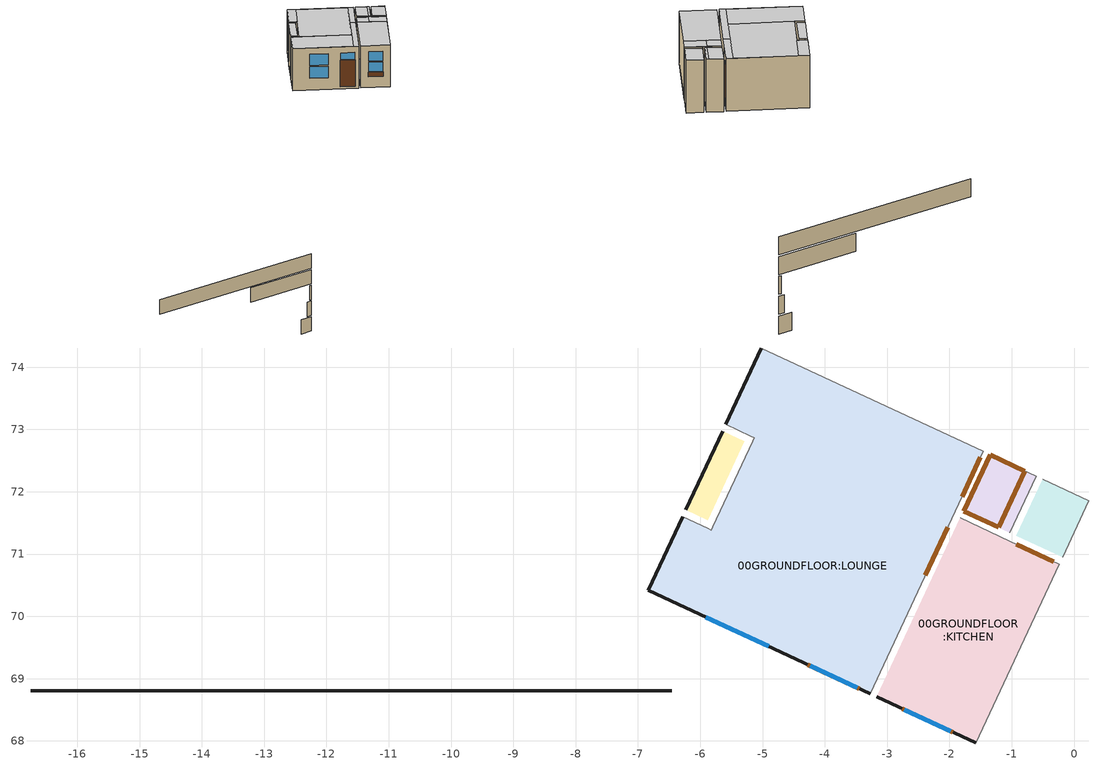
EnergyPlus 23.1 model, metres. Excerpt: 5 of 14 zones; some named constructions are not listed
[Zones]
00GROUNDFLOOR:LOUNGE
 floor ground (LSI Suspended ground): -6.37,70.2 -6.83,70.42 -6.28,71.6 -5.82,71.39 z0.58; -3.27,68.76 -6.37,70.2 -5.13,72.87 -2.03,71.42 z0.58; -2.03,71.42 -5.59,73.08 -5.02,74.31 -1.46,72.65 z0.58
 wall outside (LSI Solid brick wall): -5.02,74.31 -5.59,73.08 / -6.28,71.6 -6.83,70.42 z0.58:3.52
 wall outside (LSI 17BG Solid brick wall IWI): -6.83,70.42 -3.27,68.76 z0.58:3.52
 wall outside (LinearBridgingConstruction): -6.45,68.81 -16.75,68.81 z-11.1:-10.1
 wall to 00GROUNDFLOOR:KITCHEN (13mm plasterboard on 50*100mm studs at 400 centres): -3.27,68.76 -1.91,71.68 z0.58:3.52
 wall to 00GROUNDFLOOR:STAIRSUP (13mm plasterboard on 50*100mm studs at 400 centres): -1.91,71.68 -1.46,72.65 z0.58:3.52
 wall adiabatic (13mm plasterboard on 50*100mm studs at 400 centres): -1.46,72.65 -5.02,74.31 z0.58:3.52
 wall to 00GROUNDFLOOR:CHIMNEY (115mm single leaf brick (plastered both sides)): -5.59,73.08 -5.19,72.89 -5.13,72.87 -5.16,72.81 -5.8,71.44 -5.82,71.39 -5.88,71.41 -6.28,71.6 z0.58:3.52
 window (17BG glazing - 1001): -5.91,69.99 -4.9,69.52 z1.4:2.21; -5.91,69.99 -4.9,69.52 z2.29:3.09; -4.23,69.21 -3.48,68.86 z2.62:3.09
 door inside (Solid hardwood door (normally hung)): -2.39,70.66 -2.03,71.43 / -1.8,71.92 -1.5,72.55 z0.91:2.91
 door (RdSAP UPVC door): -4.27,69.22 -3.45,68.84 z0.73:2.58
 ceiling to 01FIRSTFLOOR:BEDROOM1 (Intermediate timber floor_Reversed): -5.59,73.08 -5.13,72.87 -4.56,74.09 -5.02,74.31 z3.52; -5.82,71.39 -3.02,70.08 -1.75,72.79 -4.56,74.09 z3.52; -6.83,70.42 -3.57,68.9 -3.02,70.08 -6.28,71.6 z3.52
 ceiling to 01FIRSTFLOOR:BATHROOM (Intermediate timber floor_Reversed): -3.57,68.9 -3.27,68.76 -2.16,71.13 -2.46,71.27 z3.52
 ceiling to 01FIRSTFLOOR:STAIRSDOWN (Intermediate timber floor_Reversed): -2.46,71.27 -2.16,71.13 -1.46,72.65 -1.75,72.79 z3.52
00GROUNDFLOOR:KITCHEN
 floor ground (LSI Suspended cellar): -1.57,67.97 -3.16,68.71 -1.82,71.58 -0.24,70.84 z0.58
 wall outside (LSI 17BG Solid brick wall IWI): -3.16,68.71 -1.57,67.97 z0.58:3.52
 wall outside (LinearBridgingConstruction): -6.45,68.81 -10.57,68.81 z-12.2:-11.2
 wall adiabatic (13mm plasterboard on 50*100mm studs at 400 centres): -1.57,67.97 -0.24,70.84 z0.58:3.52
 wall to 00GROUNDFLOOR:STAIRSDOWN (13mm plasterboard on 50*100mm studs at 400 centres): -0.24,70.84 -1.03,71.21 z0.58:3.52
 wall to 00GROUNDFLOOR:STAIRSUP (13mm plasterboard on 50*100mm studs at 400 centres): -1.03,71.21 -1.82,71.58 z0.58:3.52
 window (17BG glazing - 1001): -2.73,68.5 -1.98,68.16 z2.43:3.09; -2.73,68.5 -1.98,68.16 z1.69:2.35
 door inside (Solid hardwood door (normally hung)): -0.33,70.88 -0.92,71.16 z0.91:2.71
 door (RdSAP UPVC door): -2.76,68.52 -1.95,68.14 z1.35:1.65
 ceiling to 01FIRSTFLOOR:BATHROOM (Intermediate timber floor_Reversed): -3.16,68.71 -1.57,67.97 -0.47,70.34 -2.06,71.08 z3.52
 ceiling to 01FIRSTFLOOR:STAIRSDOWN (Intermediate timber floor_Reversed): -2.06,71.08 -1.44,70.79 -1.21,71.29 -1.82,71.58 z3.52
 ceiling to 01FIRSTFLOOR:STAIRSUP (Intermediate timber floor_Reversed): -1.44,70.79 -0.47,70.34 -0.24,70.84 -1.21,71.29 z3.52
00GROUNDFLOOR:STAIRSUP
 floor ground (LSI Suspended cellar): -1.03,71.34 -1.77,71.69 -1.35,72.6 -0.61,72.25 z0.58
 wall outside (LinearBridgingConstruction): -6.45,68.81 -6.59,68.81 z-13.3:-12.3
 wall to 00GROUNDFLOOR:STAIRSDOWN (13mm plasterboard on 50*100mm studs at 400 centres): -1.03,71.34 -0.61,72.25 z0.58:3.52
 wall adiabatic (13mm plasterboard on 50*100mm studs at 400 centres): -0.61,72.25 -1.35,72.6 z0.58:3.52
 door inside (IRTSurface): -1.77,71.69 -1.21,71.43 -0.79,72.33 -1.35,72.59 z3.52
 ceiling to 01FIRSTFLOOR:STAIRSDOWN (Intermediate timber floor_Reversed): -1.77,71.69 -1.15,71.4 -0.73,72.31 -1.35,72.6 z3.52
 ceiling to 01FIRSTFLOOR:STAIRSUP (Intermediate timber floor_Reversed): -1.15,71.4 -1.03,71.34 -0.61,72.25 -0.73,72.31 z3.52
00GROUNDFLOOR:CHIMNEY
 floor ground (LSI Suspended cellar): -5.88,71.55 -6.23,71.71 -5.64,72.97 -5.29,72.81 z0.58
 wall outside (LSI Solid brick wall): -5.64,72.97 -6.23,71.71 z0.58:3.52
 wall outside (LinearBridgingConstruction): -6.45,68.81 -7.15,68.81 z-15.5:-14.5
 ceiling to 01FIRSTFLOOR:CHIMNEY (Intermediate timber floor_Reversed): -6.23,71.71 -5.88,71.55 -5.29,72.81 -5.64,72.97 z3.52
00GROUNDFLOOR:STAIRSDOWN
 floor ground (LSI Suspended cellar): -0.18,70.95 -0.92,71.29 -0.5,72.2 0.24,71.86 z0.58
 wall outside (LinearBridgingConstruction): -6.45,68.81 -6.74,68.81 z-14.4:-13.4
 wall adiabatic (13mm plasterboard on 50*100mm studs at 400 centres): -0.18,70.95 0.24,71.86 -0.5,72.2 z0.58:3.52
 ceiling to 01FIRSTFLOOR:STAIRSUP (Intermediate timber floor_Reversed): -0.92,71.29 -0.18,70.95 0.24,71.86 -0.5,72.2 z3.52
[EnergyManagementSystem:Actuator]
Venting_Opening_Factor_z00GROUNDFLOOR_LOUNGE_Wall_10_0_0_1_0_2_Win: 00GROUNDFLOOR:LOUNGE_Wall_10_0_0_1_0_2_Win; AirFlow Network Window/Door Opening; Venting Opening Factor
Venting_Opening_Factor_z00GROUNDFLOOR_LOUNGE_Wall_10_0_0_2_0_1_Win: 00GROUNDFLOOR:LOUNGE_Wall_10_0_0_2_0_1_Win; AirFlow Network Window/Door Opening; Venting Opening Factor
Venting_Opening_Factor_z00GROUNDFLOOR_LOUNGE_Wall_10_0_0_3_0_0_Win: 00GROUNDFLOOR:LOUNGE_Wall_10_0_0_3_0_0_Win; AirFlow Network Window/Door Opening; Venting Opening Factor
Venting_Opening_Factor_z00GROUNDFLOOR_KITCHEN_Wall_6_0_0_1_0_1_Win: 00GROUNDFLOOR:KITCHEN_Wall_6_0_0_1_0_1_Win; AirFlow Network Window/Door Opening; Venting Opening Factor
Venting_Opening_Factor_z00GROUNDFLOOR_KITCHEN_Wall_6_0_0_2_0_0_Win: 00GROUNDFLOOR:KITCHEN_Wall_6_0_0_2_0_0_Win; AirFlow Network Window/Door Opening; Venting Opening Factor
[Schedule:Compact]
Off 24/7: Any Number, Through: 12/31, For: AllDays, Until: 24:00, 0
Dwell_DomCirculation_Occ: Fraction, Through: 31 Dec, For: Weekdays SummerDesignDay, Until: 07:00, 0, Until: 10:00, 1, Until: 19:00, 0, Until: 23:00, 0.2, Until: 24:00, 0, For: Weekends, Until: 07:00, 0, Until: 23:00, 1, Until: 24:00, 0.3, For: Holidays, Until: 07:00, 0, Until: 23:00, 1, Until: 24:00, 0.3, For: WinterDesignDay AllOtherDays, Until: 24:00, 0
20001: Any Number, Through: 12/31, For: Weekdays Weekends SummerDesignDays, Until: 24:00, 22, For: WinterDesignDays, Until: 24:00, 0, For: AllOtherDays, Until: 24:00, 22
20002: Any Number, Through: 12/31, For: Weekdays Weekends SummerDesignDays, Until: 24:00, 0, For: WinterDesignDays, Until: 24:00, 0, For: AllOtherDays, Until: 24:00, 0
20003: Any Number, Through: 12/31, For: Weekdays Weekends SummerDesignDays, Until: 24:00, 24, For: WinterDesignDays, Until: 24:00, 0, For: AllOtherDays, Until: 24:00, 24
[SCHEDULE:COMPACT]
TM59_Kitchen_Occ: Fraction, Through: 31 Dec, For: WinterDesignDay, Until: 24:00, 0, For: AllOtherDays, Until: 09:00, 0, Until: 22:00, 0.25, Until: 24:00, 0
TM59_Living_Occ: Fraction, Through: 31 Dec, For: WinterDesignDay, Until: 24:00, 0, For: AllOtherDays, Until: 09:00, 0, Until: 22:00, 0.75, Until: 24:00, 0
TM59_IntOpen: Fraction, Through: 31 Dec, For: AllDays, Until: 07:00, 0, Until: 22:00, 1, Until: 24:00, 0
[AirflowNetwork:MultiZone:Surface:Crack] Reference crack conditions=Reference Crack Conditions
Name | Crack | Flow coeff (kg/s @ 1Pa) | Flow exponent
 | 00GROUNDFLOOR:LOUNGE_Ceiling_1_0_0 | .001371 | .7
 | 00GROUNDFLOOR:LOUNGE_Ceiling_1_0_1 | .0184913 | .7
 | 00GROUNDFLOOR:LOUNGE_Ceiling_1_0_2 | .0093873 | .7
 | 00GROUNDFLOOR:LOUNGE_Ceiling_1_1_0 | .0017125 | .7
 | 00GROUNDFLOOR:LOUNGE_Ceiling_1_2_0 | .0010922 | .7
 | 00GROUNDFLOOR:LOUNGE_Partition_2_0_0 | .0388841 | .75
 | 00GROUNDFLOOR:LOUNGE_Partition_3_0_0 | .0086078 | .75
 | 00GROUNDFLOOR:LOUNGE_Wall_5_0_0 | .000795 | .7
 | 00GROUNDFLOOR:LOUNGE_Partition_6_0_0 | .0065517 | .75
 | 00GROUNDFLOOR:LOUNGE_Partition_6_0_1 | .0008808 | .75
 | 00GROUNDFLOOR:LOUNGE_Partition_7_0_0 | .0222209 | .75
 | 00GROUNDFLOOR:LOUNGE_Partition_7_0_1 | .0008808 | .75
 | 00GROUNDFLOOR:LOUNGE_Partition_7_0_2 | .0008808 | .75
 | 00GROUNDFLOOR:LOUNGE_Partition_8_0_0 | .0065517 | .75
 | 00GROUNDFLOOR:LOUNGE_Partition_8_0_1 | .0008808 | .75
 | 00GROUNDFLOOR:LOUNGE_Wall_9_0_0 | .0007654 | .7
 | 00GROUNDFLOOR:LOUNGE_Wall_10_0_0 | .0015343 | .7
 | 00GROUNDFLOOR:KITCHEN_Ceiling_1_0_0 | .0091867 | .7
 | 00GROUNDFLOOR:KITCHEN_Ceiling_1_1_0 | .0007485 | .7
 | 00GROUNDFLOOR:KITCHEN_Ceiling_1_2_0 | .0011723 | .7
 | 00GROUNDFLOOR:KITCHEN_Partition_3_0_0 | .0069284 | .75
 | 00GROUNDFLOOR:KITCHEN_Partition_4_0_0 | .0128684 | .75
 | 00GROUNDFLOOR:KITCHEN_Wall_6_0_0 | .000759 | .7
 | 00GROUNDFLOOR:STAIRSUP_Ceiling_1_0_0 | .0001336 | .7
 | 00GROUNDFLOOR:STAIRSUP_Ceiling_1_1_0 | .0002677 | .7
 | 00GROUNDFLOOR:STAIRSUP_Partition_2_0_0 | .014727 | .75
 | 00GROUNDFLOOR:STAIRSDOWN_Ceiling_1_0_0 | .0016384 | .7
 | 00GROUNDFLOOR:CHIMNEY_Ceiling_1_1_0 | .0010768 | .7
 | 00GROUNDFLOOR:CHIMNEY_Wall_4_0_0 | .0008184 | .7
[AirflowNetwork:MultiZone:Zone] Ventilation Control Mode=Temperature
Name | Vent Temperature Schedule | Venting Availability Schedule
00GROUNDFLOOR:LOUNGE | 20001 | TM59_Living_Occ
00GROUNDFLOOR:KITCHEN | 20001 | TM59_Kitchen_Occ
00GROUNDFLOOR:STAIRSUP; 00GROUNDFLOOR:STAIRSDOWN | 20001 | Dwell_DomCirculation_Occ
00GROUNDFLOOR:CHIMNEY | 20003 | 20002
[AirflowNetwork:MultiZone:Surface]
00GROUNDFLOOR:LOUNGE_Ceiling_1_0_0: Leakage Component=00GROUNDFLOOR:LOUNGE_Ceiling_1_0_0; Crack Actual Value (dimensionless)=1
00GROUNDFLOOR:LOUNGE_Ceiling_1_0_1: Leakage Component=00GROUNDFLOOR:LOUNGE_Ceiling_1_0_1; Crack Actual Value (dimensionless)=1
00GROUNDFLOOR:LOUNGE_Ceiling_1_0_2: Leakage Component=00GROUNDFLOOR:LOUNGE_Ceiling_1_0_2; Crack Actual Value (dimensionless)=1
00GROUNDFLOOR:LOUNGE_Ceiling_1_1_0: Leakage Component=00GROUNDFLOOR:LOUNGE_Ceiling_1_1_0; Crack Actual Value (dimensionless)=1
00GROUNDFLOOR:LOUNGE_Ceiling_1_2_0: Leakage Component=00GROUNDFLOOR:LOUNGE_Ceiling_1_2_0; Crack Actual Value (dimensionless)=1
00GROUNDFLOOR:LOUNGE_Partition_2_0_0: Leakage Component=00GROUNDFLOOR:LOUNGE_Partition_2_0_0; Crack Actual Value (dimensionless)=1
00GROUNDFLOOR:LOUNGE_Partition_2_0_0_0_0_0_Door: Leakage Component=00GROUNDFLOOR:LOUNGE_Partition_2_0_0_0_0_0_Door; Crack Actual Value or Window Open Factor for Ventilation (dimensionless)=1; Ventilation control mode=Constant; Venting Availability Schedule=TM59_IntOpen
00GROUNDFLOOR:LOUNGE_Partition_3_0_0: Leakage Component=00GROUNDFLOOR:LOUNGE_Partition_3_0_0; Crack Actual Value (dimensionless)=1
00GROUNDFLOOR:LOUNGE_Partition_3_0_0_0_0_0_Door: Leakage Component=00GROUNDFLOOR:LOUNGE_Partition_3_0_0_0_0_0_Door; Crack Actual Value or Window Open Factor for Ventilation (dimensionless)=1; Ventilation control mode=Constant; Venting Availability Schedule=TM59_IntOpen
00GROUNDFLOOR:LOUNGE_Wall_5_0_0: Leakage Component=00GROUNDFLOOR:LOUNGE_Wall_5_0_0; Crack Actual Value (dimensionless)=1
00GROUNDFLOOR:LOUNGE_Partition_6_0_0: Leakage Component=00GROUNDFLOOR:LOUNGE_Partition_6_0_0; Crack Actual Value (dimensionless)=1
00GROUNDFLOOR:LOUNGE_Partition_6_0_1: Leakage Component=00GROUNDFLOOR:LOUNGE_Partition_6_0_1; Crack Actual Value (dimensionless)=1
00GROUNDFLOOR:LOUNGE_Partition_7_0_0: Leakage Component=00GROUNDFLOOR:LOUNGE_Partition_7_0_0; Crack Actual Value (dimensionless)=1
00GROUNDFLOOR:LOUNGE_Partition_7_0_1: Leakage Component=00GROUNDFLOOR:LOUNGE_Partition_7_0_1; Crack Actual Value (dimensionless)=1
00GROUNDFLOOR:LOUNGE_Partition_7_0_2: Leakage Component=00GROUNDFLOOR:LOUNGE_Partition_7_0_2; Crack Actual Value (dimensionless)=1
00GROUNDFLOOR:LOUNGE_Partition_8_0_0: Leakage Component=00GROUNDFLOOR:LOUNGE_Partition_8_0_0; Crack Actual Value (dimensionless)=1
00GROUNDFLOOR:LOUNGE_Partition_8_0_1: Leakage Component=00GROUNDFLOOR:LOUNGE_Partition_8_0_1; Crack Actual Value (dimensionless)=1
00GROUNDFLOOR:LOUNGE_Wall_9_0_0: Leakage Component=00GROUNDFLOOR:LOUNGE_Wall_9_0_0; Crack Actual Value (dimensionless)=1
00GROUNDFLOOR:LOUNGE_Wall_10_0_0: Leakage Component=00GROUNDFLOOR:LOUNGE_Wall_10_0_0; Crack Actual Value (dimensionless)=1
00GROUNDFLOOR:LOUNGE_Wall_10_0_0_0_0_3_Door: Leakage Component=00GROUNDFLOOR:LOUNGE_Wall_10_0_0_0_0_3_Door; Crack Actual Value or Window Open Factor for Ventilation (dimensionless)=1; Ventilation control mode=Constant; Venting Availability Schedule=Off 24/7
00GROUNDFLOOR:LOUNGE_Wall_10_0_0_1_0_2_Win: Leakage Component=00GROUNDFLOOR:LOUNGE_Wall_10_0_0_1_0_2_Win; Crack Actual Value or Window Open Factor for Ventilation (dimensionless)=1; Ventilation control mode=Temperature; Venting Availability Schedule=TM59_Living_Occ; Ventilation temp schedule=20001; Limit on multiplier for modulating venting open factor=.01; Lower value on inside/outside temperature difference for modulating the venting open factor=5; Upper value on inside/outside temperature difference for modulating the venting open factor=15
00GROUNDFLOOR:LOUNGE_Wall_10_0_0_2_0_1_Win: Leakage Component=00GROUNDFLOOR:LOUNGE_Wall_10_0_0_2_0_1_Win; Crack Actual Value or Window Open Factor for Ventilation (dimensionless)=1; Ventilation control mode=Temperature; Venting Availability Schedule=TM59_Living_Occ; Ventilation temp schedule=20001; Limit on multiplier for modulating venting open factor=.01; Lower value on inside/outside temperature difference for modulating the venting open factor=5; Upper value on inside/outside temperature difference for modulating the venting open factor=15
00GROUNDFLOOR:LOUNGE_Wall_10_0_0_3_0_0_Win: Leakage Component=00GROUNDFLOOR:LOUNGE_Wall_10_0_0_3_0_0_Win; Crack Actual Value or Window Open Factor for Ventilation (dimensionless)=1; Ventilation control mode=Temperature; Venting Availability Schedule=TM59_Living_Occ; Ventilation temp schedule=20001; Limit on multiplier for modulating venting open factor=.01; Lower value on inside/outside temperature difference for modulating the venting open factor=5; Upper value on inside/outside temperature difference for modulating the venting open factor=15
00GROUNDFLOOR:KITCHEN_Ceiling_1_0_0: Leakage Component=00GROUNDFLOOR:KITCHEN_Ceiling_1_0_0; Crack Actual Value (dimensionless)=1
00GROUNDFLOOR:KITCHEN_Ceiling_1_1_0: Leakage Component=00GROUNDFLOOR:KITCHEN_Ceiling_1_1_0; Crack Actual Value (dimensionless)=1
00GROUNDFLOOR:KITCHEN_Ceiling_1_2_0: Leakage Component=00GROUNDFLOOR:KITCHEN_Ceiling_1_2_0; Crack Actual Value (dimensionless)=1
00GROUNDFLOOR:KITCHEN_Partition_3_0_0: Leakage Component=00GROUNDFLOOR:KITCHEN_Partition_3_0_0; Crack Actual Value (dimensionless)=1
00GROUNDFLOOR:STAIRSDOWN_Partition_5_0_0_0_0_0_Door_10023: Leakage Component=00GROUNDFLOOR:KITCHEN_Partition_3_0_0_0_0_0_Door; Crack Actual Value or Window Open Factor for Ventilation (dimensionless)=1; Ventilation control mode=Constant; Venting Availability Schedule=TM59_IntOpen
00GROUNDFLOOR:KITCHEN_Partition_4_0_0: Leakage Component=00GROUNDFLOOR:KITCHEN_Partition_4_0_0; Crack Actual Value (dimensionless)=1
00GROUNDFLOOR:KITCHEN_Wall_6_0_0: Leakage Component=00GROUNDFLOOR:KITCHEN_Wall_6_0_0; Crack Actual Value (dimensionless)=1
00GROUNDFLOOR:KITCHEN_Wall_6_0_0_1_0_1_Win: Leakage Component=00GROUNDFLOOR:KITCHEN_Wall_6_0_0_1_0_1_Win; Crack Actual Value or Window Open Factor for Ventilation (dimensionless)=1; Ventilation control mode=Temperature; Venting Availability Schedule=TM59_Kitchen_Occ; Ventilation temp schedule=20001; Limit on multiplier for modulating venting open factor=.01; Lower value on inside/outside temperature difference for modulating the venting open factor=5; Upper value on inside/outside temperature difference for modulating the venting open factor=15
00GROUNDFLOOR:KITCHEN_Wall_6_0_0_2_0_0_Win: Leakage Component=00GROUNDFLOOR:KITCHEN_Wall_6_0_0_2_0_0_Win; Crack Actual Value or Window Open Factor for Ventilation (dimensionless)=1; Ventilation control mode=Temperature; Venting Availability Schedule=TM59_Kitchen_Occ; Ventilation temp schedule=20001; Limit on multiplier for modulating venting open factor=.01; Lower value on inside/outside temperature difference for modulating the venting open factor=5; Upper value on inside/outside temperature difference for modulating the venting open factor=15
00GROUNDFLOOR:STAIRSUP_Ceiling_1_0_0: Leakage Component=00GROUNDFLOOR:STAIRSUP_Ceiling_1_0_0; Crack Actual Value (dimensionless)=1
00GROUNDFLOOR:STAIRSUP_Ceiling_1_0_0_0_0_0_Hole: Leakage Component=00GROUNDFLOOR:STAIRSUP_Ceiling_1_0_0_0_0_0_Hole; Crack Actual Value or Window Open Factor for Ventilation (dimensionless)=1; Ventilation control mode=Constant
00GROUNDFLOOR:STAIRSUP_Ceiling_1_1_0: Leakage Component=00GROUNDFLOOR:STAIRSUP_Ceiling_1_1_0; Crack Actual Value (dimensionless)=1
00GROUNDFLOOR:STAIRSUP_Partition_2_0_0: Leakage Component=00GROUNDFLOOR:STAIRSUP_Partition_2_0_0; Crack Actual Value (dimensionless)=1
00GROUNDFLOOR:STAIRSDOWN_Ceiling_1_0_0: Leakage Component=00GROUNDFLOOR:STAIRSDOWN_Ceiling_1_0_0; Crack Actual Value (dimensionless)=1
00GROUNDFLOOR:CHIMNEY_Ceiling_1_1_0: Leakage Component=00GROUNDFLOOR:CHIMNEY_Ceiling_1_1_0; Crack Actual Value (dimensionless)=1
00GROUNDFLOOR:CHIMNEY_Wall_4_0_0: Leakage Component=00GROUNDFLOOR:CHIMNEY_Wall_4_0_0; Crack Actual Value (dimensionless)=1
[AirflowNetwork:MultiZone:Component:DetailedOpening] Type of large vertical opening (LVO)=NonPivoted; Extra crack length for LVO type 1 with multiple openable parts (m)=0; Number of Opening Factor Values=2; Opening factor #1 (dimensionless)=0; Width factor for opening factor #1 (dimensionless)=0; Opening factor #2 (dimensionless)=1; Opening factor #3 (dimensionless)=0; Discharge coefficient for Opening factor #3 (dimensionless)=0; Width factor for Opening factor #3 (dimensionless)=0; Height factor for Opening factor #3 (dimensionless)=0; Start height factor for Opening factor #3 (dimensionless)=0; Opening factor #4 (dimensionless)=0; Discharge coefficient for Opening factor #4 (dimensionless)=0; Width factor for Opening factor #4 (dimensionless)=0; Height factor for Opening factor #4 (dimensionless)=0; Start height factor for Opening factor #4 (dimensionless)=0
Name | Air Mass Flow Coefficient When Window or Door Is Closed (kg/s @ 1Pa per m crack) | Air Mass Flow Exponent When Window or Door Is Closed (dimensionless) | Discharge coefficient for opening factor #1 (dimensionless) | Height factor for opening factor #1 (dimensionless) | Start height factor for opening factor #1 (dimensionless) | Discharge coefficient for Opening factor #2 (dimensionless) | Width factor for Opening factor #2 (dimensionless) | Height factor for Opening factor #2 (dimensionless) | Start height factor for Opening factor #2 (dimensionless)
00GROUNDFLOOR:LOUNGE_Partition_2_0_0_0_0_0_Door; 00GROUNDFLOOR:LOUNGE_Partition_3_0_0_0_0_0_Door; 00GROUNDFLOOR:KITCHEN_Partition_3_0_0_0_0_0_Door | .02 | .6 | .65 | 1 | 0 | .65 | .8 | 1 | 0
00GROUNDFLOOR:LOUNGE_Wall_10_0_0_0_0_3_Door | .0018 | .66 | .65 | 1 | 0 | .65 | 1e-08 | 1 | 0
00GROUNDFLOOR:LOUNGE_Wall_10_0_0_1_0_2_Win | .001 | .6 | 0.65 | .22 | .78 | 0.65 | 1 | .22 | .78
00GROUNDFLOOR:LOUNGE_Wall_10_0_0_2_0_1_Win; 00GROUNDFLOOR:LOUNGE_Wall_10_0_0_3_0_0_Win; 00GROUNDFLOOR:KITCHEN_Wall_6_0_0_1_0_1_Win | .001 | .6 | 0.65 | 1 | 0 | 0.65 | 1e-08 | 1 | 0
00GROUNDFLOOR:KITCHEN_Wall_6_0_0_2_0_0_Win | .001 | .6 | 0.65 | .27 | .73 | 0.65 | 1 | .27 | .73
[AirflowNetwork:MultiZone:ExternalNode]
Name | External Node Height | Wind Pressure Coefficient Values Object
00GROUNDFLOOR:LOUNGE_Wall_5_0_0 | 2.73 | 00GROUNDFLOOR:LOUNGE_Wall_5_0_0
00GROUNDFLOOR:LOUNGE_Wall_9_0_0 | 2.73 | 00GROUNDFLOOR:LOUNGE_Wall_9_0_0
00GROUNDFLOOR:LOUNGE_Wall_10_0_0 | 2.73 | 00GROUNDFLOOR:LOUNGE_Wall_10_0_0
00GROUNDFLOOR:LOUNGE_Wall_10_0_0_0_0_3_Door | 2.21 | 00GROUNDFLOOR:LOUNGE_Wall_10_0_0_0_0_3_Door
00GROUNDFLOOR:LOUNGE_Wall_10_0_0_1_0_2_Win | 2.41 | 00GROUNDFLOOR:LOUNGE_Wall_10_0_0_1_0_2_Win
00GROUNDFLOOR:LOUNGE_Wall_10_0_0_2_0_1_Win | 3.59 | 00GROUNDFLOOR:LOUNGE_Wall_10_0_0_2_0_1_Win
00GROUNDFLOOR:LOUNGE_Wall_10_0_0_3_0_0_Win | 3.81 | 00GROUNDFLOOR:LOUNGE_Wall_10_0_0_3_0_0_Win
00GROUNDFLOOR:KITCHEN_Wall_6_0_0 | 2.73 | 00GROUNDFLOOR:KITCHEN_Wall_6_0_0
00GROUNDFLOOR:KITCHEN_Wall_6_0_0_1_0_1_Win | 3.67 | 00GROUNDFLOOR:KITCHEN_Wall_6_0_0_1_0_1_Win
00GROUNDFLOOR:KITCHEN_Wall_6_0_0_2_0_0_Win | 2.69 | 00GROUNDFLOOR:KITCHEN_Wall_6_0_0_2_0_0_Win
00GROUNDFLOOR:CHIMNEY_Wall_4_0_0 | 2.73 | 00GROUNDFLOOR:CHIMNEY_Wall_4_0_0
[AirflowNetwork:MultiZone:WindPressureCoefficientValues] CP Array=Cp Data
Name | Wind direction #1 (deg) | Wind direction #2 (deg) | Wind direction #3 (deg) | Wind direction #4 (deg) | Wind direction #5 (deg) | Wind direction #6 (deg) | Wind direction #7 (deg) | Wind direction #8 (deg)
00GROUNDFLOOR:LOUNGE_Wall_5_0_0; 00GROUNDFLOOR:LOUNGE_Wall_9_0_0; 00GROUNDFLOOR:CHIMNEY_Wall_4_0_0 | -.0778 | -.3222 | -.2833 | -.2667 | -.3278 | -.1222 | .2333 | .2667
00GROUNDFLOOR:LOUNGE_Wall_10_0_0; 00GROUNDFLOOR:LOUNGE_Wall_10_0_0_0_0_3_Door; 00GROUNDFLOOR:LOUNGE_Wall_10_0_0_1_0_2_Win; 00GROUNDFLOOR:LOUNGE_Wall_10_0_0_2_0_1_Win; 00GROUNDFLOOR:LOUNGE_Wall_10_0_0_3_0_0_Win; 00GROUNDFLOOR:KITCHEN_Wall_6_0_0; 00GROUNDFLOOR:KITCHEN_Wall_6_0_0_1_0_1_Win; 00GROUNDFLOOR:KITCHEN_Wall_6_0_0_2_0_0_Win | -.2833 | -.2667 | -.3278 | -.1222 | .2333 | .2667 | -.0778 | -.3222
[AirflowNetwork:MultiZone:Component:HorizontalOpening]
00GROUNDFLOOR:STAIRSUP_Ceiling_1_0_0_0_0_0_Hole: Air Mass Flow Coefficient When Window or Door Is Closed (kg/s @ 1Pa per m crack)=1e-08; Air Mass Flow Exponent When Window or Door Is Closed (dimensionless)=0.5; Sloping Plane Angle (open)=90; Discharge coefficient for opening (dimensionless)=.65
